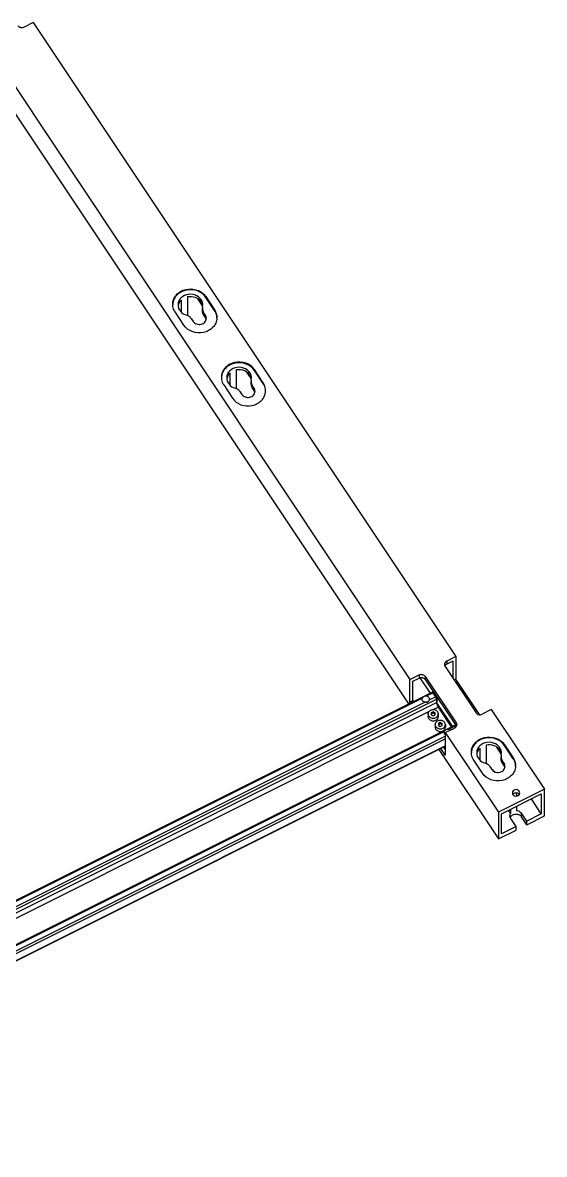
# Model space of a CAD drawing. Header units: millimetres. Extents: x 1409 to 26878, y 589 to 5187.
# Drawn here: x 5209.5 to 5356.8, y 1177.7 to 1497.4 of the extents above; entities that cross this region are included whole.
import ezdxf

# ---------------------------------------------------------------- set-up
doc = ezdxf.new("R2010")
doc.units = ezdxf.units.MM
doc.layers.add('02___PRT_ALL_AXES', color=7, linetype='Continuous')

msp = doc.modelspace()

# ---------------------------------------------------------------- linework, layer by layer
at = {"color": 7, "linetype": 'Continuous'}
for p, q in [((5212.4739, 1497.3744), (5209.8758, 1496.0754)), ((5212.4739, 1497.3744), (5331.8489, 1318.3119)), ((5199.4835, 1490.8792), (5318.8585, 1311.8167)), ((5197.638, 1486.1475), (5318.454, 1304.9235)), ((5256.0427, 1419.8879), (5256.0427, 1414.6155)), ((5261.1839, 1419.9794), (5261.1839, 1419.7794)), ((5261.1839, 1419.9794), (5263.6839, 1416.2294)), ((5263.6839, 1416.0294), (5261.1839, 1419.7794)), ((5254.3107, 1415.591), (5254.3107, 1419.0219)), ((5260.3036, 1417.3978), (5259.0709, 1419.2469)), ((5260.2846, 1417.0147), (5260.2352, 1416.5864)), ((5260.2352, 1415.9114), (5260.2352, 1416.5864)), ((5260.2846, 1417.0147), (5260.3531, 1417.6143)), ((5263.6839, 1416.2294), (5263.6839, 1416.0294)), ((5255.0236, 1411.8993), (5252.5236, 1415.6493)), ((5257.106, 1413.7718), (5257.6217, 1412.9983)), ((5260.5701, 1415.5039), (5260.5701, 1414.8289)), ((5261.0858, 1414.7304), (5260.5701, 1415.5039)), ((5261.0858, 1414.0554), (5260.5701, 1414.8289)), ((5261.0858, 1414.7304), (5261.0858, 1414.0554)), ((5268.0607, 1394.966), (5268.0607, 1398.3969)), ((5269.7927, 1399.2629), (5269.7927, 1393.9905)), ((5274.0747, 1396.7412), (5272.8077, 1398.6418)), ((5274.9339, 1399.3544), (5274.9339, 1399.1544)), ((5277.4339, 1395.6044), (5274.9339, 1399.3544)), ((5277.4339, 1395.4044), (5274.9339, 1399.1544)), ((5266.2736, 1395.0243), (5268.7736, 1391.2743)), ((5274.0346, 1396.3897), (5273.9852, 1395.9614)), ((5273.9852, 1395.2864), (5273.9852, 1395.9614)), ((5274.0346, 1396.3897), (5274.1031, 1396.9893)), ((5274.3201, 1394.8789), (5274.3201, 1394.2039)), ((5274.8358, 1394.1054), (5274.3201, 1394.8789)), ((5274.8358, 1393.4304), (5274.3201, 1394.2039)), ((5274.8358, 1394.1054), (5274.8358, 1393.4304)), ((5277.4339, 1395.6044), (5277.4339, 1395.4044)), ((5270.856, 1393.1468), (5271.3717, 1392.3733)), ((5331.8489, 1318.3119), (5329.2508, 1317.0129)), ((5331.8489, 1318.3119), (5331.8489, 1311.9869)), ((5328.7933, 1315.5341), (5337.5433, 1302.4091)), ((5329.2508, 1317.0129), (5329.2508, 1316.1379)), ((5330.9829, 1317.0039), (5329.2508, 1316.1379)), ((5330.9829, 1317.0039), (5330.9829, 1312.2497)), ((5318.8585, 1311.8167), (5321.4566, 1313.1158)), ((5318.8585, 1305.4917), (5318.8585, 1311.8167)), ((5319.7246, 1311.3747), (5321.4566, 1312.2408)), ((5319.7246, 1305.9247), (5319.7246, 1311.3747)), ((5321.4566, 1313.1158), (5321.4566, 1312.2408)), ((5321.7003, 1312.3124), (5324.5832, 1307.9881)), ((5323.1641, 1312.7195), (5331.9141, 1299.5945)), ((5323.1641, 1312.7195), (5323.1641, 1311.8445)), ((5323.1641, 1311.8445), (5331.9141, 1298.7195)), ((5331.3308, 1311.7279), (5331.8489, 1311.9869)), ((5331.7058, 1311.1654), (5332.0989, 1311.3619)), ((5332.0989, 1311.3619), (5338.4077, 1301.8988)), ((5085.9956, 1188.6943), (5325.1146, 1308.2538)), ((5323.593, 1307.184), (5325.3382, 1308.0566)), ((5325.1146, 1308.2538), (5325.151, 1308.253)), ((5325.4611, 1308.138), (5325.151, 1308.253)), ((5325.5547, 1308.0398), (5325.3382, 1308.0566)), ((5325.3382, 1308.0566), (5326.0882, 1306.9316)), ((5325.4611, 1308.1381), (5325.4922, 1308.1168)), ((5325.5547, 1308.0398), (5326.3047, 1306.9148)), ((5087.2751, 1186.775), (5326.3382, 1306.3066)), ((5087.7751, 1186.025), (5326.3382, 1305.3066)), ((5318.8585, 1305.4917), (5319.7246, 1305.9247)), ((5324.343, 1306.059), (5326.0882, 1306.9316)), ((5326.3047, 1306.9148), (5326.0882, 1306.9316)), ((5326.0882, 1306.9316), (5326.1839, 1306.769)), ((5326.3047, 1306.9148), (5326.3672, 1306.8043)), ((5326.4297, 1306.6023), (5326.3382, 1306.3066)), ((5326.3382, 1306.3066), (5326.3382, 1305.3066)), ((5326.4297, 1305.6023), (5326.3382, 1305.3066)), ((5326.3672, 1306.8043), (5326.413, 1306.6899)), ((5326.4297, 1306.6023), (5326.4297, 1305.6023)), ((5326.574, 1305.0018), (5330.8332, 1298.6131)), ((5088.5251, 1184.9), (5324.2531, 1302.764)), ((5325.4566, 1302.6744), (5324.898, 1302.3951)), ((5324.898, 1302.3951), (5324.898, 1301.8365)), ((5325.4566, 1302.2744), (5324.898, 1301.9951)), ((5324.898, 1301.8365), (5325.4566, 1301.5572)), ((5325.4101, 1303.3425), (5326.8382, 1304.0566)), ((5326.0152, 1302.3951), (5325.4566, 1302.6744)), ((5325.4566, 1302.6744), (5325.4566, 1302.2744)), ((5326.0152, 1301.9951), (5325.4566, 1302.2744)), ((5325.4566, 1301.5572), (5326.0152, 1301.8365)), ((5326.0152, 1301.8365), (5326.0152, 1302.3951)), ((5327.0547, 1304.0398), (5326.8382, 1304.0566)), ((5326.8382, 1304.0566), (5330.5587, 1298.4758)), ((5327.0547, 1304.0398), (5330.7127, 1298.5528)), ((5341.8489, 1303.3119), (5339.2508, 1302.0129)), ((5341.8489, 1303.3119), (5356.8489, 1280.8119)), ((5092.3216, 1179.3573), (5331.3646, 1298.8788)), ((5327.4566, 1299.6744), (5326.898, 1299.3951)), ((5326.898, 1299.3951), (5326.898, 1298.8365)), ((5327.4566, 1299.2744), (5326.898, 1298.9951)), ((5326.898, 1298.8365), (5327.4566, 1298.5572)), ((5328.0152, 1299.3951), (5327.4566, 1299.6744)), ((5327.4566, 1299.6744), (5327.4566, 1299.2744)), ((5328.0152, 1298.9951), (5327.4566, 1299.2744)), ((5327.4566, 1298.5572), (5328.0152, 1298.8365)), ((5328.0152, 1298.8365), (5328.0152, 1299.3951)), ((5328.8585, 1296.8167), (5331.4566, 1298.1158)), ((5329.843, 1297.809), (5331.5882, 1298.6816)), ((5331.3646, 1298.8788), (5331.401, 1298.878)), ((5331.7111, 1298.763), (5331.401, 1298.878)), ((5331.8047, 1298.6648), (5331.5882, 1298.6816)), ((5331.5882, 1298.6816), (5331.8088, 1298.3506)), ((5331.7111, 1298.7631), (5331.7422, 1298.7418)), ((5331.8047, 1298.6648), (5331.8978, 1298.5251)), ((5331.9141, 1299.5945), (5331.9141, 1298.7195)), ((5097.2057, 1179.2403), (5328.8585, 1295.0667)), ((5328.8585, 1296.8167), (5343.8585, 1274.3167)), ((5328.8585, 1296.8167), (5328.8585, 1290.4917)), ((5098.2057, 1177.7403), (5328.8585, 1293.0667)), ((5098.2352, 1177.6961), (5328.8585, 1293.0077)), ((5327.013, 1292.085), (5343.8585, 1266.8167)), ((5327.4755, 1292.3162), (5328.6085, 1290.6167)), ((5328.3416, 1292.7492), (5328.8585, 1291.9738)), ((5328.3791, 1292.768), (5328.8585, 1292.0488)), ((5338.6857, 1289.0285), (5338.6857, 1292.4594)), ((5340.4177, 1293.3254), (5340.4177, 1288.053)), ((5344.6786, 1290.8353), (5343.4459, 1292.6844)), ((5328.8585, 1290.7417), (5328.6085, 1290.6167)), ((5328.8585, 1290.4917), (5328.8321, 1290.4196)), ((5356.8489, 1280.8119), (5343.8585, 1274.3167)), ((5344.7246, 1273.8747), (5355.9829, 1279.5039)), ((5349.0017, 1279.8377), (5349.0017, 1278.9349)), ((5355.9829, 1279.5039), (5355.9829, 1273.8789)), ((5356.8489, 1273.3119), (5356.8489, 1280.8119)), ((5349.0017, 1276.0133), (5349.0017, 1274.8244)), ((5355.9829, 1273.8789), (5353.1704, 1278.0977)), ((5343.8585, 1274.3167), (5343.8585, 1266.8167)), ((5344.7246, 1268.2497), (5344.7246, 1273.8747)), ((5346.6752, 1274.8501), (5347.2696, 1273.9584)), ((5347.2696, 1275.1473), (5347.2696, 1273.9584)), ((5348.8382, 1270.3066), (5347.3382, 1272.5566)), ((5351.8693, 1271.8221), (5350.3693, 1274.0721)), ((5350.3693, 1273.0721), (5350.3693, 1274.0721)), ((5351.8693, 1270.8221), (5350.3693, 1273.0721)), ((5355.9829, 1273.8789), (5351.8693, 1271.8221)), ((5351.8693, 1270.8221), (5356.8489, 1273.3119)), ((5343.8585, 1266.8167), (5348.8382, 1269.3066)), ((5348.8382, 1270.3066), (5344.7246, 1268.2497)), ((5348.8382, 1269.3066), (5348.8382, 1270.3066)), ((5351.8693, 1270.8221), (5351.8693, 1271.8221))]:
    msp.add_line(p, q, dxfattribs=at)
for centre, radius, start, end in [((5255.6053, 1417.8145), 3.7516, 180.003287, 183.016956), ((5257.7044, 1416.9375), 2.6494, 8.889045, 14.040323), ((5262.1083, 1415.9108), 1.8731, 179.980062, 182.732276), ((5259.7202, 1413.1445), 1.6414, 23.795461, 33.70389), ((5259.7844, 1413.1725), 1.5715, 13.076667, 23.804619), ((5259.8468, 1413.864), 1.507, 0.011071, 11.524019), ((5260.6144, 1414.0642), 3.7394, 356.835615, 0.002692), ((5269.3553, 1397.1895), 3.7515, 180.003267, 183.016924), ((5271.3641, 1396.2883), 2.7428, 14.274516, 24.412006), ((5269.7558, 1396.3121), 2.6521, 167.82109, 171.30069), ((5271.4429, 1396.3098), 2.6612, 7.76976, 14.243814), ((5273.4702, 1392.5195), 1.6414, 23.795461, 33.70389), ((5273.5344, 1392.5475), 1.5715, 13.076667, 23.804619), ((5273.5968, 1393.239), 1.507, 0.011071, 11.524019), ((5274.3644, 1393.4392), 3.7393, 356.844115, 0.002678), ((5323.3301, 1304.6015), 0.8513, 92.515567, 105.970739), ((5323.3316, 1304.5867), 0.8661, 84.789781, 92.569345), ((5331.0643, 1306.6723), 4.7967, 201.867417, 207.655197), ((5330.9449, 1306.5989), 4.6569, 207.536498, 211.883991), ((5330.2784, 1306.1871), 3.8734, 211.919825, 213.667596), ((5330.9837, 1299.1393), 1.1225, 314.840592, 318.413416), ((5331.0594, 1298.1496), 1.0274, 27.733224, 33.692943)]:
    msp.add_arc(centre, radius, start, end, dxfattribs=at)
for points, knots in [([(5209.8758, 1496.0754), (5209.5912, 1495.9331), (5208.9197, 1495.8517), (5208.3368, 1496.2189), (5208.1683, 1496.4716)], [0, 0, 0, 0, 0.51161741, 1, 1, 1, 1]), ([(5251.8537, 1417.8143), (5251.8537, 1418.2866), (5252.0412, 1419.2553), (5252.8393, 1420.5245), (5254.0554, 1421.4955), (5256.0497, 1422.2667), (5258.8039, 1422.1395), (5260.6228, 1420.821), (5261.1839, 1419.9794)], [0, 0, 0, 0, 0.11565564, 0.23499568, 0.35995321, 0.49005656, 0.75229482, 1, 1, 1, 1]), ([(5261.1839, 1419.7794), (5260.6454, 1420.5871), (5258.9258, 1421.8704), (5256.2946, 1422.0804), (5254.3384, 1421.4386), (5253.1007, 1420.5827), (5252.2217, 1419.4299), (5251.9362, 1418.5202), (5251.8811, 1418.0669)], [0, 0, 0, 0, 0.24653851, 0.50779566, 0.63809011, 0.76380072, 0.88403199, 1, 1, 1, 1]), ([(5260.3535, 1417.6143), (5260.3536, 1417.9618), (5260.2078, 1418.6757), (5259.3776, 1419.9218), (5257.5419, 1420.8221), (5255.1632, 1420.5404), (5253.9336, 1419.4311), (5253.6191, 1418.772)], [0, 0, 0, 0, 0.11655664, 0.23706959, 0.49198153, 0.75502911, 1, 1, 1, 1]), ([(5259.9758, 1418.3093), (5259.6136, 1418.9282), (5258.36, 1419.9292), (5256.7907, 1420.0422), (5256.0427, 1419.8879)], [0, 0, 0, 0, 0.48425247, 1, 1, 1, 1]), ([(5252.5236, 1415.6493), (5252.425, 1415.7972), (5252.075, 1416.4006), (5251.8862, 1417.0986), (5251.8589, 1417.6171)], [0, 0, 0, 0, 0.25508366, 1, 1, 1, 1]), ([(5253.3538, 1417.6143), (5253.354, 1416.9852), (5253.8756, 1415.647), (5255.0821, 1414.9324), (5255.7379, 1414.7414)], [0, 0, 0, 0, 0.47944173, 1, 1, 1, 1]), ([(5263.6839, 1416.2294), (5263.7918, 1416.0675), (5264.1707, 1415.4059), (5264.3537, 1414.6313), (5264.3537, 1414.0643)], [0, 0, 0, 0, 0.25553988, 1, 1, 1, 1]), ([(5264.348, 1413.8577), (5264.3224, 1413.3934), (5264.0888, 1412.4506), (5263.2517, 1411.2342), (5262.0243, 1410.316), (5260.0461, 1409.6046), (5257.3478, 1409.7704), (5255.5744, 1411.0731), (5255.0236, 1411.8993)], [0, 0, 0, 0, 0.11576306, 0.23549866, 0.36080742, 0.49101129, 0.75282248, 1, 1, 1, 1]), ([(5257.106, 1413.7718), (5257.0299, 1413.886), (5256.671, 1414.3262), (5256.1492, 1414.6216), (5255.7379, 1414.7414)], [0, 0, 0, 0, 0.24261174, 1, 1, 1, 1]), ([(5257.6217, 1412.9983), (5257.8461, 1412.6616), (5258.5737, 1412.1344), (5259.6754, 1412.0826), (5260.4731, 1412.3933), (5261.1046, 1412.8896), (5261.3537, 1413.4869), (5261.3537, 1413.8643)], [0, 0, 0, 0, 0.24869238, 0.51195581, 0.64256657, 0.76800981, 1, 1, 1, 1]), ([(5264.3485, 1414.0622), (5264.3211, 1414.5806), (5264.1322, 1415.2783), (5263.7824, 1415.8816), (5263.6839, 1416.0294)], [0, 0, 0, 0, 0.74504725, 1, 1, 1, 1]), ([(5274.9339, 1399.3544), (5274.3727, 1400.196), (5272.5539, 1401.5145), (5269.7997, 1401.6417), (5267.8054, 1400.8705), (5266.5893, 1399.8995), (5265.7912, 1398.6303), (5265.6037, 1397.6616), (5265.6037, 1397.1893)], [0, 0, 0, 0, 0.24770621, 0.5099451, 0.64004793, 0.76500504, 0.88434469, 1, 1, 1, 1]), ([(5274.9339, 1399.1544), (5274.3954, 1399.9621), (5272.6758, 1401.2454), (5270.0446, 1401.4554), (5268.0884, 1400.8136), (5266.8507, 1399.9577), (5265.9717, 1398.8049), (5265.6862, 1397.8952), (5265.6311, 1397.4419)], [0, 0, 0, 0, 0.24653851, 0.50779566, 0.63809011, 0.76380072, 0.88403199, 1, 1, 1, 1]), ([(5274.1035, 1396.9893), (5274.1036, 1397.3368), (5273.9578, 1398.0507), (5273.1276, 1399.2968), (5271.2919, 1400.1971), (5268.9132, 1399.9154), (5267.6836, 1398.8061), (5267.3691, 1398.147)], [0, 0, 0, 0, 0.11655664, 0.23706959, 0.49198153, 0.75502911, 1, 1, 1, 1]), ([(5273.8617, 1397.4219), (5273.5486, 1398.1124), (5272.2719, 1399.2799), (5270.5911, 1399.4276), (5269.7927, 1399.2629)], [0, 0, 0, 0, 0.48187108, 1, 1, 1, 1]), ([(5265.6089, 1396.9921), (5265.6362, 1396.4736), (5265.825, 1395.7756), (5266.175, 1395.1722), (5266.2736, 1395.0243)], [0, 0, 0, 0, 0.74491588, 1, 1, 1, 1]), ([(5267.1038, 1396.9893), (5267.104, 1396.3602), (5267.6256, 1395.022), (5268.8321, 1394.3074), (5269.4879, 1394.1164)], [0, 0, 0, 0, 0.47944173, 1, 1, 1, 1]), ([(5270.856, 1393.1468), (5270.7799, 1393.261), (5270.421, 1393.7012), (5269.8992, 1393.9966), (5269.4879, 1394.1164)], [0, 0, 0, 0, 0.24261174, 1, 1, 1, 1]), ([(5278.1037, 1393.4393), (5278.1037, 1394.0063), (5277.9207, 1394.7809), (5277.5418, 1395.4425), (5277.4339, 1395.6044)], [0, 0, 0, 0, 0.74445986, 1, 1, 1, 1]), ([(5278.0985, 1393.4372), (5278.0711, 1393.9556), (5277.8822, 1394.6533), (5277.5324, 1395.2566), (5277.4339, 1395.4044)], [0, 0, 0, 0, 0.74504725, 1, 1, 1, 1]), ([(5268.7736, 1391.2743), (5269.3244, 1390.4481), (5271.0979, 1389.1454), (5273.7965, 1388.9796), (5275.7746, 1389.6912), (5277.002, 1390.6095), (5277.839, 1391.8261), (5278.0725, 1392.769), (5278.0981, 1393.2333)], [0, 0, 0, 0, 0.24718032, 0.5089923, 0.63919567, 0.76450324, 0.88423752, 1, 1, 1, 1]), ([(5271.3717, 1392.3733), (5271.5961, 1392.0366), (5272.3237, 1391.5094), (5273.4254, 1391.4576), (5274.2231, 1391.7683), (5274.8546, 1392.2646), (5275.1037, 1392.8619), (5275.1037, 1393.2393)], [0, 0, 0, 0, 0.24869238, 0.51195581, 0.64256657, 0.76800981, 1, 1, 1, 1]), ([(5329.2508, 1317.0129), (5329.0703, 1316.9226), (5328.753, 1316.6616), (5328.6259, 1316.2642), (5328.6259, 1316.0754)], [0, 0, 0, 0, 0.51664078, 1, 1, 1, 1]), ([(5321.4566, 1313.1158), (5321.7412, 1313.2581), (5322.4127, 1313.3394), (5322.9956, 1312.9723), (5323.1641, 1312.7195)], [0, 0, 0, 0, 0.51161741, 1, 1, 1, 1]), ([(5321.4566, 1312.2408), (5321.7412, 1312.3831), (5322.4127, 1312.4644), (5322.9956, 1312.0973), (5323.1641, 1311.8445)], [0, 0, 0, 0, 0.51161741, 1, 1, 1, 1]), ([(5331.8489, 1311.9869), (5331.8489, 1311.8883), (5331.9282, 1311.6691), (5332.0283, 1311.4678), (5332.0989, 1311.3619)], [0, 0, 0, 0, 0.43654035, 1, 1, 1, 1]), ([(5325.151, 1308.253), (5325.158, 1308.2505), (5325.1928, 1308.2323), (5325.2211, 1308.2043), (5325.2425, 1308.181)], [0, 0, 0, 0, 0.18980371, 1, 1, 1, 1]), ([(5318.9448, 1305.1733), (5318.9318, 1305.2042), (5318.8926, 1305.3066), (5318.8585, 1305.415), (5318.8585, 1305.4917)], [0, 0, 0, 0, 0.30405235, 1, 1, 1, 1]), ([(5319.7246, 1305.9247), (5319.7246, 1305.9063), (5319.7349, 1305.8091), (5319.7669, 1305.7159), (5319.796, 1305.6425)], [0, 0, 0, 0, 0.18933976, 1, 1, 1, 1]), ([(5322.9327, 1305.4724), (5322.9601, 1305.4827), (5323.0724, 1305.5199), (5323.1905, 1305.5391), (5323.2793, 1305.5431)], [0, 0, 0, 0, 0.24831997, 1, 1, 1, 1]), ([(5323.2793, 1305.5431), (5323.3669, 1305.5471), (5323.5425, 1305.5351), (5323.7108, 1305.4833), (5323.7898, 1305.4481)], [0, 0, 0, 0, 0.50340501, 1, 1, 1, 1]), ([(5323.4102, 1305.4492), (5323.4294, 1305.4475), (5323.505, 1305.438), (5323.5794, 1305.4184), (5323.6327, 1305.3982)], [0, 0, 0, 0, 0.2519309, 1, 1, 1, 1]), ([(5326.1839, 1306.769), (5326.199, 1306.7401), (5326.2524, 1306.6309), (5326.2972, 1306.5169), (5326.3192, 1306.4308)], [0, 0, 0, 0, 0.26880649, 1, 1, 1, 1]), ([(5326.3382, 1305.3066), (5326.3382, 1305.1689), (5326.4305, 1304.8478), (5326.5594, 1304.549), (5326.6469, 1304.3815)], [0, 0, 0, 0, 0.42144496, 1, 1, 1, 1]), ([(5326.4297, 1305.6023), (5326.4297, 1305.5804), (5326.4353, 1305.4756), (5326.4567, 1305.3723), (5326.4772, 1305.2919)], [0, 0, 0, 0, 0.20861436, 1, 1, 1, 1]), ([(5326.4772, 1305.2919), (5326.4854, 1305.2601), (5326.5237, 1305.1225), (5326.5719, 1304.9878), (5326.6128, 1304.8858)], [0, 0, 0, 0, 0.22988505, 1, 1, 1, 1]), ([(5337.5433, 1302.4091), (5337.7118, 1302.1564), (5338.2947, 1301.7892), (5338.9662, 1301.8706), (5339.2508, 1302.0129)], [0, 0, 0, 0, 0.48838259, 1, 1, 1, 1]), ([(5331.401, 1298.878), (5331.408, 1298.8755), (5331.4428, 1298.8573), (5331.4711, 1298.8293), (5331.4925, 1298.806)], [0, 0, 0, 0, 0.18980371, 1, 1, 1, 1]), ([(5328.8321, 1290.4196), (5328.8026, 1290.4044), (5328.6971, 1290.4869), (5328.6468, 1290.5593), (5328.6085, 1290.6167)], [0, 0, 0, 0, 0.32450668, 1, 1, 1, 1]), ([(5347.4654, 1273.2369), (5347.8222, 1273.6397), (5348.9716, 1274.0773), (5350.075, 1273.5134), (5350.3693, 1273.0721)], [0, 0, 0, 0, 0.50360057, 1, 1, 1, 1]), ([(5349.0017, 1274.8244), (5349.1406, 1274.8142), (5349.6631, 1274.7236), (5350.1525, 1274.3973), (5350.3693, 1274.0721)], [0, 0, 0, 0, 0.26267449, 1, 1, 1, 1])]:
    msp.add_open_spline(points, degree=3, knots=knots, dxfattribs=at)
for points in [[(5253.6191, 1418.772), (5253.4486, 1418.4147), (5253.3536, 1418.0102), (5253.3538, 1417.6143)], [(5253.6627, 1418.1845), (5253.5223, 1417.9149), (5253.4247, 1417.6181), (5253.381, 1417.3173)], [(5254.3107, 1419.0219), (5254.0504, 1418.7835), (5253.8257, 1418.4975), (5253.6627, 1418.1845)], [(5260.2746, 1417.5802), (5260.2109, 1417.835), (5260.1085, 1418.0826), (5259.9758, 1418.3093)], [(5260.2352, 1416.5864), (5260.2351, 1416.376), (5260.2717, 1416.1628), (5260.3407, 1415.964)], [(5260.5701, 1414.8289), (5260.3765, 1415.1192), (5260.254, 1415.4729), (5260.2373, 1415.8215)], [(5260.3407, 1415.964), (5260.3969, 1415.8021), (5260.475, 1415.6465), (5260.5701, 1415.5039)], [(5261.3233, 1414.1651), (5261.2825, 1414.3653), (5261.1991, 1414.5603), (5261.0858, 1414.7304)], [(5267.3691, 1398.147), (5267.1986, 1397.7897), (5267.1036, 1397.3852), (5267.1038, 1396.9893)], [(5267.4849, 1397.6899), (5267.3363, 1397.4373), (5267.2252, 1397.1581), (5267.1634, 1396.8716)], [(5268.0607, 1398.3969), (5267.8365, 1398.1916), (5267.639, 1397.9518), (5267.4849, 1397.6899)], [(5273.9852, 1395.9614), (5273.9851, 1395.751), (5274.0217, 1395.5378), (5274.0907, 1395.339)], [(5273.9852, 1395.2864), (5273.9851, 1395.0824), (5274.0195, 1394.8759), (5274.0844, 1394.6825)], [(5274.0844, 1394.6825), (5274.141, 1394.5139), (5274.2214, 1394.3519), (5274.3201, 1394.2039)], [(5274.0907, 1395.339), (5274.1469, 1395.1771), (5274.225, 1395.0215), (5274.3201, 1394.8789)], [(5275.0733, 1393.5401), (5275.0325, 1393.7403), (5274.9491, 1393.9353), (5274.8358, 1394.1054)], [(5328.6259, 1316.0754), (5328.6258, 1315.8865), (5328.6886, 1315.6913), (5328.7933, 1315.5341)], [(5329.2508, 1316.1379), (5329.0369, 1316.0309), (5328.8431, 1315.8531), (5328.7338, 1315.6404)], [(5325.2425, 1308.181), (5325.278, 1308.1425), (5325.3092, 1308.1001), (5325.3382, 1308.0566)], [(5325.4922, 1308.1168), (5325.5165, 1308.0943), (5325.5364, 1308.0673), (5325.5547, 1308.0398)], [(5326.3192, 1306.4308), (5326.3295, 1306.3902), (5326.3382, 1306.3484), (5326.3382, 1306.3066)], [(5326.413, 1306.6899), (5326.4217, 1306.6615), (5326.4297, 1306.632), (5326.4297, 1306.6023)], [(5326.6469, 1304.3815), (5326.7051, 1304.2701), (5326.7685, 1304.1611), (5326.8382, 1304.0566)], [(5331.7752, 1298.3434), (5331.6827, 1298.2513), (5331.5734, 1298.1741), (5331.4566, 1298.1158)], [(5331.4925, 1298.806), (5331.528, 1298.7675), (5331.5592, 1298.7251), (5331.5882, 1298.6816)], [(5331.7422, 1298.7418), (5331.7665, 1298.7193), (5331.7864, 1298.6923), (5331.8047, 1298.6648)], [(5332.0816, 1299.0533), (5332.0815, 1298.8173), (5331.9799, 1298.5708), (5331.8233, 1298.3943)], [(5331.9141, 1299.5945), (5332.0189, 1299.4374), (5332.0817, 1299.2421), (5332.0816, 1299.0533)], [(5347.9274, 1279.3672), (5347.9834, 1279.458), (5348.0568, 1279.5395), (5348.14, 1279.6063)], [(5348.14, 1279.6063), (5348.2577, 1279.7008), (5348.3993, 1279.7697), (5348.5452, 1279.8085)], [(5348.5452, 1279.8085), (5348.8381, 1279.8864), (5349.1861, 1279.8445), (5349.4467, 1279.6897)], [(5349.4467, 1279.6897), (5349.5708, 1279.616), (5349.683, 1279.5141), (5349.7631, 1279.394)], [(5347.1037, 1273.3143), (5347.1037, 1273.536), (5347.164, 1273.7635), (5347.2696, 1273.9584)], [(5347.3382, 1272.5566), (5347.1915, 1272.7766), (5347.1037, 1273.0499), (5347.1037, 1273.3143)], [(5347.2046, 1272.8213), (5347.2668, 1272.9726), (5347.3569, 1273.1145), (5347.4654, 1273.2369)]]:
    msp.add_open_spline(points, degree=3, dxfattribs=at)
at = {"layer": '02___PRT_ALL_AXES', "color": 7, "linetype": 'Continuous'}
for p, q in [((5086.1501, 1188.4625), (5322.3202, 1306.5476)), ((5086.9001, 1187.3375), (5323.0702, 1305.4226)), ((5322.2816, 1306.3033), (5322.3202, 1306.5476)), ((5324.3816, 1306.3033), (5324.343, 1306.059)), ((5324.0366, 1302.1158), (5324.0366, 1301.3658)), ((5326.8766, 1302.1158), (5326.8766, 1301.3658)), ((5326.0366, 1299.1158), (5326.0366, 1298.3658)), ((5328.8766, 1299.1158), (5328.8766, 1298.3658)), ((5092.6397, 1179.2073), (5328.5702, 1297.1726)), ((5096.8307, 1179.8028), (5328.8585, 1295.8167)), ((5328.5316, 1296.9283), (5328.5702, 1297.1726)), ((5345.5589, 1293.4169), (5348.0589, 1289.6669)), ((5345.5589, 1293.4169), (5345.5589, 1293.2169)), ((5348.0589, 1289.4669), (5345.5589, 1293.2169)), ((5339.3986, 1285.3368), (5336.8986, 1289.0868)), ((5344.6596, 1290.4522), (5344.6102, 1290.0239)), ((5344.6102, 1289.3489), (5344.6102, 1290.0239)), ((5344.6596, 1290.4522), (5344.7281, 1291.0518)), ((5345.4608, 1288.1679), (5344.9451, 1288.9414)), ((5344.9451, 1288.9414), (5344.9451, 1288.2664)), ((5348.0589, 1289.6669), (5348.0589, 1289.4669)), ((5341.481, 1287.2093), (5341.9967, 1286.4358)), ((5345.4608, 1287.4929), (5344.9451, 1288.2664)), ((5345.4608, 1288.1679), (5345.4608, 1287.4929))]:
    msp.add_line(p, q, dxfattribs=at)
for centre, radius, start, end in [((5329.3235, 1296.9285), 0.7919, 180.01338, 191.500579), ((5339.9803, 1291.252), 3.7516, 180.003287, 183.016956), ((5346.4833, 1289.3483), 1.8731, 179.980062, 182.732276), ((5342.0794, 1290.375), 2.6494, 8.889018, 14.040329), ((5341.4039, 1284.5493), 1.89, 42.425977, 54.018742), ((5344.0952, 1286.582), 1.6414, 23.795461, 33.70389), ((5344.1594, 1286.61), 1.5715, 13.076667, 23.804619), ((5344.2218, 1287.3015), 1.507, 0.011071, 11.524019), ((5344.9894, 1287.5017), 3.7394, 356.835615, 0.002692)]:
    msp.add_arc(centre, radius, start, end, dxfattribs=at)
for points in [[(5322.4223, 1305.8486), (5322.3343, 1305.9806), (5322.2816, 1306.1446), (5322.2816, 1306.3033)], [(5324.2409, 1306.7579), (5324.3289, 1306.6259), (5324.3817, 1306.4619), (5324.3816, 1306.3033)], [(5328.6723, 1296.4736), (5328.6127, 1296.5629), (5328.5689, 1296.6654), (5328.5475, 1296.7706)], [(5328.857, 1296.2702), (5328.7864, 1296.3285), (5328.7231, 1296.3974), (5328.6723, 1296.4736)], [(5329.843, 1297.809), (5330.0239, 1297.7687), (5330.2016, 1297.6821), (5330.3392, 1297.5579)], [(5337.9941, 1292.2095), (5337.8236, 1291.8522), (5337.7286, 1291.4477), (5337.7288, 1291.0518)], [(5338.0377, 1291.622), (5337.8973, 1291.3524), (5337.7997, 1291.0556), (5337.756, 1290.7548)], [(5338.6857, 1292.4594), (5338.4254, 1292.221), (5338.2007, 1291.935), (5338.0377, 1291.622)], [(5344.6496, 1291.0177), (5344.5859, 1291.2725), (5344.4835, 1291.5201), (5344.3508, 1291.7468)], [(5344.6102, 1290.0239), (5344.6101, 1289.8135), (5344.6467, 1289.6003), (5344.7157, 1289.4015)], [(5344.9451, 1288.2664), (5344.7515, 1288.5567), (5344.629, 1288.9104), (5344.6123, 1289.259)], [(5344.7157, 1289.4015), (5344.7719, 1289.2396), (5344.85, 1289.084), (5344.9451, 1288.9414)], [(5342.5143, 1286.0787), (5342.4145, 1286.1513), (5342.3073, 1286.2146), (5342.196, 1286.2678)], [(5345.6983, 1287.6026), (5345.6575, 1287.8028), (5345.5741, 1287.9978), (5345.4608, 1288.1679)], [(5347.8037, 1279.8143), (5347.8037, 1279.6557), (5347.8564, 1279.4917), (5347.9444, 1279.3597)], [(5349.9038, 1279.8143), (5349.9038, 1279.973), (5349.8511, 1280.137), (5349.7631, 1280.269)]]:
    msp.add_open_spline(points, degree=3, dxfattribs=at)
for points, knots in [([(5322.3202, 1306.5476), (5322.391, 1306.7674), (5322.8184, 1307.1114), (5323.3329, 1307.2419), (5323.593, 1307.184)], [0, 0, 0, 0, 0.46426495, 1, 1, 1, 1]), ([(5323.0702, 1305.4226), (5323.0034, 1305.4374), (5322.7533, 1305.5155), (5322.5296, 1305.6876), (5322.4223, 1305.8486)], [0, 0, 0, 0, 0.26130852, 1, 1, 1, 1]), ([(5324.343, 1306.059), (5324.2646, 1305.8156), (5323.9054, 1305.335), (5323.3265, 1305.3655), (5323.0702, 1305.4226)], [0, 0, 0, 0, 0.49339241, 1, 1, 1, 1]), ([(5323.593, 1307.184), (5323.6598, 1307.1691), (5323.9099, 1307.091), (5324.1336, 1306.9189), (5324.2409, 1306.7579)], [0, 0, 0, 0, 0.26130852, 1, 1, 1, 1]), ([(5324.0366, 1302.1158), (5324.0366, 1302.1828), (5324.0494, 1302.3179), (5324.1065, 1302.5144), (5324.1999, 1302.7), (5324.3705, 1302.9284), (5324.6618, 1303.1613), (5325.0873, 1303.3257), (5325.5499, 1303.3647), (5326.0032, 1303.2743), (5326.4013, 1303.0633), (5326.6075, 1302.849), (5326.6864, 1302.7306)], [0, 0, 0, 0, 0.05744116, 0.11538051, 0.17425145, 0.23437151, 0.35848231, 0.48770446, 0.61961021, 0.75082069, 0.87819904, 1, 1, 1, 1]), ([(5324.2269, 1301.5009), (5324.1661, 1301.5921), (5324.07, 1301.7903), (5324.0366, 1302.0085), (5324.0366, 1302.1158)], [0, 0, 0, 0, 0.50525533, 1, 1, 1, 1]), ([(5324.2269, 1300.7509), (5324.1661, 1300.8421), (5324.07, 1301.0403), (5324.0366, 1301.2585), (5324.0366, 1301.3658)], [0, 0, 0, 0, 0.50525533, 1, 1, 1, 1]), ([(5324.2269, 1301.5009), (5324.3057, 1301.3826), (5324.5119, 1301.1682), (5324.9101, 1300.9572), (5325.3634, 1300.8668), (5325.8259, 1300.9058), (5326.2514, 1301.0702), (5326.5427, 1301.3032), (5326.7134, 1301.5316), (5326.8067, 1301.7172), (5326.8638, 1301.9136), (5326.8766, 1302.0487), (5326.8766, 1302.1158)], [0, 0, 0, 0, 0.12180096, 0.24917931, 0.38038979, 0.51229554, 0.64151769, 0.76562849, 0.82574855, 0.88461949, 0.94255884, 1, 1, 1, 1]), ([(5324.4131, 1300.5318), (5324.5109, 1300.44), (5324.7397, 1300.283), (5325.1365, 1300.149), (5325.5607, 1300.121), (5325.976, 1300.2016), (5326.3472, 1300.3844), (5326.6419, 1300.6554), (5326.8324, 1300.9921), (5326.8766, 1301.243), (5326.8766, 1301.3658)], [0, 0, 0, 0, 0.12519237, 0.25475518, 0.38646432, 0.51746271, 0.64510058, 0.76774868, 0.88543016, 1, 1, 1, 1]), ([(5326.8766, 1302.1158), (5326.8766, 1302.2231), (5326.8432, 1302.4412), (5326.7472, 1302.6395), (5326.6864, 1302.7306)], [0, 0, 0, 0, 0.49474467, 1, 1, 1, 1]), ([(5324.2269, 1300.7509), (5324.24, 1300.7312), (5324.2956, 1300.6529), (5324.3604, 1300.5812), (5324.4131, 1300.5318)], [0, 0, 0, 0, 0.24716996, 1, 1, 1, 1]), ([(5326.0366, 1299.1158), (5326.0366, 1299.1828), (5326.0494, 1299.3179), (5326.1065, 1299.5144), (5326.1999, 1299.7), (5326.3705, 1299.9284), (5326.6618, 1300.1613), (5327.0873, 1300.3257), (5327.5499, 1300.3647), (5328.0032, 1300.2743), (5328.4013, 1300.0633), (5328.6075, 1299.849), (5328.6864, 1299.7306)], [0, 0, 0, 0, 0.05744116, 0.11538051, 0.17425145, 0.23437151, 0.35848231, 0.48770446, 0.61961021, 0.75082069, 0.87819904, 1, 1, 1, 1]), ([(5326.2269, 1298.5009), (5326.1661, 1298.5921), (5326.07, 1298.7903), (5326.0366, 1299.0085), (5326.0366, 1299.1158)], [0, 0, 0, 0, 0.50525533, 1, 1, 1, 1]), ([(5326.2269, 1297.7509), (5326.1661, 1297.8421), (5326.07, 1298.0403), (5326.0366, 1298.2585), (5326.0366, 1298.3658)], [0, 0, 0, 0, 0.50525533, 1, 1, 1, 1]), ([(5326.2269, 1298.5009), (5326.3057, 1298.3826), (5326.5119, 1298.1682), (5326.9101, 1297.9572), (5327.3634, 1297.8668), (5327.8259, 1297.9058), (5328.2514, 1298.0702), (5328.5427, 1298.3032), (5328.7134, 1298.5316), (5328.8067, 1298.7172), (5328.8638, 1298.9136), (5328.8766, 1299.0487), (5328.8766, 1299.1158)], [0, 0, 0, 0, 0.12180096, 0.24917931, 0.38038979, 0.51229554, 0.64151769, 0.76562849, 0.82574855, 0.88461949, 0.94255884, 1, 1, 1, 1]), ([(5326.4131, 1297.5318), (5326.5109, 1297.44), (5326.7397, 1297.283), (5327.1365, 1297.149), (5327.5607, 1297.121), (5327.976, 1297.2016), (5328.3472, 1297.3844), (5328.6419, 1297.6554), (5328.8324, 1297.9921), (5328.8766, 1298.243), (5328.8766, 1298.3658)], [0, 0, 0, 0, 0.12519237, 0.25475518, 0.38646432, 0.51746271, 0.64510058, 0.76774868, 0.88543016, 1, 1, 1, 1]), ([(5328.8766, 1299.1158), (5328.8766, 1299.2231), (5328.8432, 1299.4412), (5328.7472, 1299.6395), (5328.6864, 1299.7306)], [0, 0, 0, 0, 0.49474467, 1, 1, 1, 1]), ([(5326.2269, 1297.7509), (5326.24, 1297.7312), (5326.2956, 1297.6529), (5326.3604, 1297.5812), (5326.4131, 1297.5318)], [0, 0, 0, 0, 0.24716996, 1, 1, 1, 1]), ([(5328.5702, 1297.1726), (5328.641, 1297.3924), (5329.0684, 1297.7364), (5329.5829, 1297.8669), (5329.843, 1297.809)], [0, 0, 0, 0, 0.46426495, 1, 1, 1, 1]), ([(5336.2287, 1291.2518), (5336.2287, 1291.7241), (5336.4162, 1292.6928), (5337.2143, 1293.962), (5338.4304, 1294.933), (5340.4247, 1295.7042), (5343.1789, 1295.577), (5344.9978, 1294.2585), (5345.5589, 1293.4169)], [0, 0, 0, 0, 0.11565564, 0.23499568, 0.35995321, 0.49005656, 0.75229482, 1, 1, 1, 1]), ([(5345.5589, 1293.2169), (5345.0204, 1294.0246), (5343.3008, 1295.3079), (5340.6696, 1295.5179), (5338.7134, 1294.8761), (5337.4757, 1294.0202), (5336.5967, 1292.8674), (5336.3112, 1291.9577), (5336.2561, 1291.5044)], [0, 0, 0, 0, 0.24653851, 0.50779566, 0.63809011, 0.76380072, 0.88403199, 1, 1, 1, 1]), ([(5344.7285, 1291.0518), (5344.7286, 1291.3993), (5344.5828, 1292.1132), (5343.7526, 1293.3593), (5341.9169, 1294.2596), (5339.5382, 1293.9779), (5338.3086, 1292.8686), (5337.9941, 1292.2095)], [0, 0, 0, 0, 0.11655664, 0.23706959, 0.49198153, 0.75502911, 1, 1, 1, 1]), ([(5344.3508, 1291.7468), (5343.9886, 1292.3657), (5342.735, 1293.3667), (5341.1657, 1293.4797), (5340.4177, 1293.3254)], [0, 0, 0, 0, 0.48425244, 1, 1, 1, 1]), ([(5336.8986, 1289.0868), (5336.8, 1289.2347), (5336.45, 1289.8381), (5336.2612, 1290.5361), (5336.2339, 1291.0546)], [0, 0, 0, 0, 0.25508366, 1, 1, 1, 1]), ([(5337.7288, 1291.0518), (5337.729, 1290.4227), (5338.2506, 1289.0845), (5339.4571, 1288.3699), (5340.1129, 1288.1789)], [0, 0, 0, 0, 0.47944173, 1, 1, 1, 1]), ([(5348.0589, 1289.6669), (5348.1668, 1289.505), (5348.5457, 1288.8434), (5348.7287, 1288.0688), (5348.7287, 1287.5018)], [0, 0, 0, 0, 0.25553988, 1, 1, 1, 1]), ([(5348.7235, 1287.4997), (5348.6961, 1288.0181), (5348.5072, 1288.7158), (5348.1574, 1289.3191), (5348.0589, 1289.4669)], [0, 0, 0, 0, 0.74504725, 1, 1, 1, 1]), ([(5348.723, 1287.2952), (5348.6974, 1286.8309), (5348.4638, 1285.8881), (5347.6267, 1284.6717), (5346.3993, 1283.7535), (5344.4211, 1283.0421), (5341.7228, 1283.2079), (5339.9494, 1284.5106), (5339.3986, 1285.3368)], [0, 0, 0, 0, 0.11576306, 0.23549866, 0.36080742, 0.49101129, 0.75282248, 1, 1, 1, 1]), ([(5341.481, 1287.2093), (5341.4049, 1287.3235), (5341.046, 1287.7637), (5340.5242, 1288.0591), (5340.1129, 1288.1789)], [0, 0, 0, 0, 0.24261174, 1, 1, 1, 1]), ([(5341.9967, 1286.4358), (5342.2211, 1286.0991), (5342.9487, 1285.5719), (5344.0504, 1285.5201), (5344.8481, 1285.8308), (5345.4796, 1286.3271), (5345.7287, 1286.9244), (5345.7287, 1287.3018)], [0, 0, 0, 0, 0.24869238, 0.51195581, 0.64256657, 0.76800981, 1, 1, 1, 1]), ([(5349.7631, 1280.269), (5349.6452, 1280.4458), (5349.2622, 1280.7224), (5348.5784, 1280.7554), (5347.98, 1280.4354), (5347.8037, 1280.0125), (5347.8037, 1279.8143)], [0, 0, 0, 0, 0.2494945, 0.5135215, 0.76731349, 1, 1, 1, 1]), ([(5347.9444, 1279.3597), (5348.0623, 1279.1829), (5348.4453, 1278.9063), (5349.129, 1278.8733), (5349.7275, 1279.1932), (5349.9037, 1279.6162), (5349.9038, 1279.8143)], [0, 0, 0, 0, 0.2494945, 0.5135215, 0.76731349, 1, 1, 1, 1])]:
    msp.add_open_spline(points, degree=3, knots=knots, dxfattribs=at)

doc.saveas('drawing.dxf')
